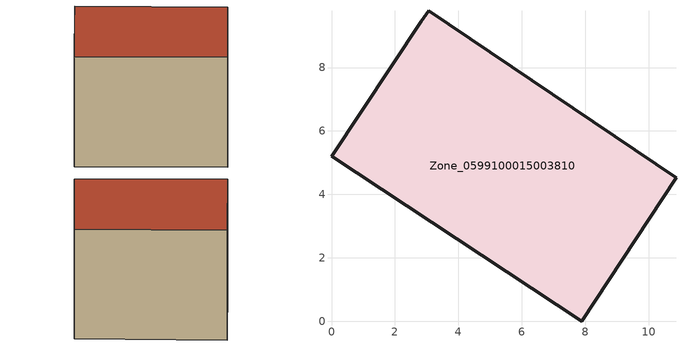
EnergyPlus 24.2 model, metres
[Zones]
Zone_0599100015003810
 floor ground (C_G): 2.83,9.45 3.07,9.79 10.87,4.52 7.88,0 0,5.2 z0.57
 wall outside (C_F): 7.88,0 10.87,4.52 3.07,9.79 2.83,9.45 0,5.2 7.88,0 z0.57:8.78
 roof outside (C_R): 2.83,9.45 0,5.2 7.88,0 10.87,4.52 3.07,9.79 z8.78
[BUILDING]
Pand.0599100015003810: North Axis=0; Terrain=City; Loads Convergence Tolerance Value=0.04; Temperature Convergence Tolerance Value=0.4; Solar Distribution=FullExterior; Maximum Number of Warmup Days=25; Minimum Number of Warmup Days=1
[Site:Location]
Rotterdam.The.Hague.AP_ZH_NLD Design_Conditions: Latitude=51.96; Longitude=4.45; Time Zone=1; Elevation=-4.5
[SITE:GROUNDTEMPERATURE:BUILDINGSURFACE]
18, 18, 18, 18, 18, 18, 18, 18, 18, 18, 18, 18
[MATERIAL] Thermal Absorptance=0.9; Solar Absorptance=0.7; Visible Absorptance=0.7
Name | Roughness | Thickness | Conductivity | Density | Specific Heat
G.TI.1975-1991 | MediumSmooth | 0.15 | 0.288461 | 540 | 1210
F.TI.1975-1991 | Rough | 0.3 | 0.230769 | 1920 | 840
R.TI.1975-1991 | MediumRough | 0.2 | 0.153846 | 1500 | 1000
[CONSTRUCTION]
C_G: G.TI.1975-1991
C_F: F.TI.1975-1991
C_R: R.TI.1975-1991
[ZONE]
Zone_0599100015003810: Type=1; Multiplier=1; Ceiling Height=Autocalculate; Volume=Autocalculate; Floor Area=autocalculate; Part of Total Floor Area=Yes
[ZONEINFILTRATION:DESIGNFLOWRATE]
Infil_Zone_0599100015003810: Zone or ZoneList or Space or SpaceList=Zone_0599100015003810; Schedule=AlwaysOn; Design Flow Rate Calculation Method=Flow/Area; Flow Rate per Floor Area=0.003; Constant Term Coefficient=1; Temperature Term Coefficient=0; Velocity Term Coefficient=0; Velocity Squared Term Coefficient=0
[HVACTEMPLATE:ZONE:IDEALLOADSAIRSYSTEM]
Zone_0599100015003810: Maximum Heating Supply Air Temperature=50; Minimum Cooling Supply Air Temperature=13; Maximum Heating Supply Air Humidity Ratio=0.0156; Minimum Cooling Supply Air Humidity Ratio=0.0077; Heating Limit=NoLimit; Cooling Limit=NoLimit; Dehumidification Control Type=ConstantSensibleHeatRatio; Cooling Sensible Heat Ratio=0.7; Dehumidification Setpoint=60; Humidification Control Type=None; Humidification Setpoint=30; Outdoor Air Method=None; Outdoor Air Flow Rate per Person=0.00944; Outdoor Air Flow Rate per Zone Floor Area=0; Outdoor Air Flow Rate per Zone=0; Demand Controlled Ventilation Type=None; Outdoor Air Economizer Type=NoEconomizer; Heat Recovery Type=None; Sensible Heat Recovery Effectiveness=0.7; Latent Heat Recovery Effectiveness=0.65
[ZONECONTROL:THERMOSTAT]
ThermostatControl_Zone_0599100015003810: Zone or ZoneList=Zone_0599100015003810; Control Type Schedule=DualSetpointControlType; Control 1=Thermostat_Zone_0599100015003810; Temperature Difference Between Cutout And Setpoint=0
[THERMOSTATSETPOINT:DUALSETPOINT]
Thermostat_Zone_0599100015003810: Heating Setpoint Temperature Schedule=HeatingSetpoint_Zone_0599100015003810; Cooling Setpoint Temperature Schedule=CoolingSetpoint_Zone_0599100015003810
[SCHEDULE:COMPACT]
HeatingSetpoint_Zone_0599100015003810: Through: 12/31, For: AllDays, Until: 24:00, 21
CoolingSetpoint_Zone_0599100015003810: Through: 12/31, For: AllDays, Until: 24:00, 24
DualSetpointControlType: Through: 12/31, For: AllDays, Until: 24:00, 4
AlwaysOn: Through: 12/31, For: AllDays, Until: 24:00, 1
